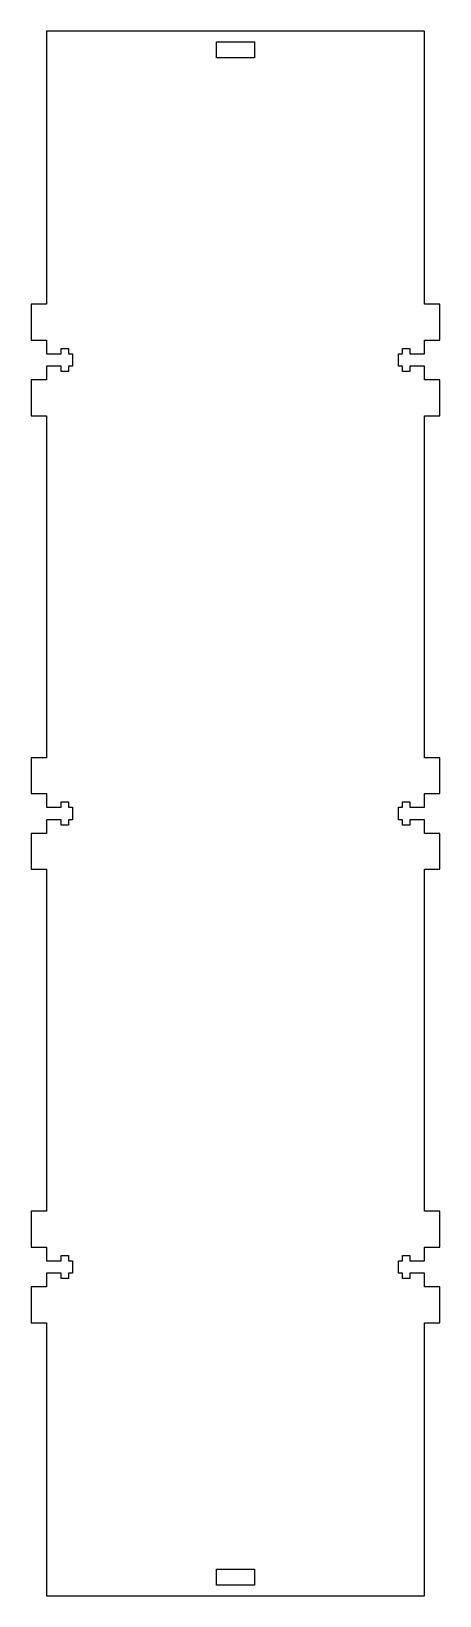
# Model space of a CAD drawing. Header units: millimetres. Extents: x -4 to 104, y 0 to 414.
import ezdxf

# ---------------------------------------------------------------- set-up
doc = ezdxf.new("R2010")
doc.units = ezdxf.units.MM
doc.layers.add('INNER_LOOP', color=5, linetype='Continuous')
doc.layers.add('OUTER_LOOP', color=1, linetype='Continuous')

msp = doc.modelspace()

# ---------------------------------------------------------------- linework, layer by layer
at = {"layer": 'INNER_LOOP'}
for points in [[(55, 411.2), (55, 407), (45, 407), (45, 411.2)], [(55, 2.8), (45, 2.8), (45, 7), (55, 7)]]:
    msp.add_lwpolyline(points, close=True, dxfattribs=at)
at = {"layer": 'OUTER_LOOP'}
msp.add_lwpolyline([(100, 101.75), (100, 192.25), (104, 192.25), (104, 201.75), (100, 201.75), (100, 205.341), (96.147, 205.341), (96.147, 203.95), (94.147, 203.95), (94.147, 205.341), (93.147, 205.341), (93.147, 208.659), (94.147, 208.659), (94.147, 210.05), (96.147, 210.05), (96.147, 208.659), (100, 208.659), (100, 212.25), (104, 212.25), (104, 221.75), (100, 221.75), (100, 312.25), (104, 312.25), (104, 321.75), (100, 321.75), (100, 325.341), (96.147, 325.341), (96.147, 323.95), (94.147, 323.95), (94.147, 325.341), (93.147, 325.341), (93.147, 328.659), (94.147, 328.659), (94.147, 330.05), (96.147, 330.05), (96.147, 328.659), (100, 328.659), (100, 332.25), (104, 332.25), (104, 341.75), (100, 341.75), (100, 414), (0, 414), (0, 341.75), (-4, 341.75), (-4, 332.25), (0, 332.25), (0, 328.659), (3.853, 328.659), (3.853, 330.05), (5.853, 330.05), (5.853, 328.659), (6.853, 328.659), (6.853, 325.341), (5.853, 325.341), (5.853, 323.95), (3.853, 323.95), (3.853, 325.341), (0, 325.341), (0, 321.75), (-4, 321.75), (-4, 312.25), (0, 312.25), (0, 221.75), (-4, 221.75), (-4, 212.25), (0, 212.25), (0, 208.659), (3.853, 208.659), (3.853, 210.05), (5.853, 210.05), (5.853, 208.659), (6.853, 208.659), (6.853, 205.341), (5.853, 205.341), (5.853, 203.95), (3.853, 203.95), (3.853, 205.341), (0, 205.341), (0, 201.75), (-4, 201.75), (-4, 192.25), (0, 192.25), (0, 101.75), (-4, 101.75), (-4, 92.25), (0, 92.25), (0, 88.659), (3.853, 88.659), (3.853, 90.05), (5.853, 90.05), (5.853, 88.659), (6.853, 88.659), (6.853, 85.341), (5.853, 85.341), (5.853, 83.95), (3.853, 83.95), (3.853, 85.341), (0, 85.341), (0, 81.75), (-4, 81.75), (-4, 72.25), (0, 72.25), (0, 0), (100, 0), (100, 72.25), (104, 72.25), (104, 81.75), (100, 81.75), (100, 85.341), (96.147, 85.341), (96.147, 83.95), (94.147, 83.95), (94.147, 85.341), (93.147, 85.341), (93.147, 88.659), (94.147, 88.659), (94.147, 90.05), (96.147, 90.05), (96.147, 88.659), (100, 88.659), (100, 92.25), (104, 92.25), (104, 101.75)], close=True, dxfattribs=at)

doc.saveas('drawing.dxf')
